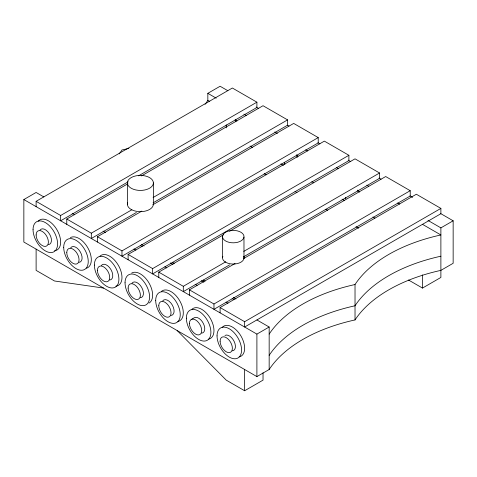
<?xml version="1.0" encoding="UTF-8"?>
<svg xmlns="http://www.w3.org/2000/svg" width="477" height="477" viewBox="0 0 477 477"><rect width="100%" height="100%" fill="white"/><g stroke="black" fill="none" stroke-linecap="round" stroke-linejoin="round"><path stroke-width="0.72" d="M440.277 213.362L453.15 220.797L453.15 263.286L440.885 270.37A148.168 85.544 0 0 0 355.025 319.936A148.168 85.544 0 0 0 269.165 369.508L256.9 376.591L23.85 242.042L23.85 199.553L36.115 192.469L43.842 196.929M207.835 100.653L207.835 93.325L220.1 86.248L227.827 90.708M36.115 206.63L36.115 201.324L232.365 88.018L256.9 102.179L256.9 107.492L138.503 175.846M36.115 201.324L60.645 215.485L256.9 102.179M128.212 181.791L60.645 220.797L60.645 215.485M66.78 224.339L66.78 219.026L127.908 183.734M141.419 175.93L263.03 105.721L287.565 119.882L287.565 125.195L153.081 202.838M66.78 219.026L91.31 233.187L131.849 209.785M153.081 197.526L287.565 119.882M136.35 212.498L91.31 238.5L91.31 233.187M97.445 242.042L97.445 236.729L141.842 211.096M152.783 204.782L293.695 123.424L318.225 137.585L318.225 142.897L121.975 256.203L121.975 250.89L318.225 137.585M128.11 259.744L128.11 254.432L324.36 141.126L348.89 155.293L348.89 160.6L152.64 273.905L152.64 268.599L348.89 155.293M158.775 277.447L158.775 272.134L223.761 234.618M229.55 231.273L355.025 158.835L379.555 172.996L379.555 178.309L243.789 256.692M158.775 272.134L183.305 286.301L225.77 261.784M243.789 251.379L379.555 172.996M229.634 264.866L183.305 291.614L183.305 286.301M189.435 295.15L189.435 289.843L235.119 263.465M243.485 258.635L385.69 176.538L410.22 190.699L410.22 196.011L213.97 309.317L213.97 304.004L410.22 190.699M191.235 319.507L194.3 317.736A8.675 5.008 60 0 1 203.5 323.746A8.675 5.008 60 0 1 201.705 333.155M220.1 312.858L220.1 307.546L416.355 194.24L440.885 208.401L440.885 213.714L244.635 327.019L244.635 321.707L440.885 208.401M23.85 199.553L256.9 334.103L269.165 327.019L269.165 369.508M428.006 220.446L440.885 227.875L453.15 220.797M177.17 330.561L226.235 380.133L244.635 390.752L263.03 380.133L263.03 372.805M408.527 280.011L422.485 288.072L440.885 277.447L440.885 227.875M103.575 288.072L54.515 280.989L36.115 270.37L36.115 249.125M256.155 107.063L258.731 108.547M287.697 125.272L288.984 126.017M317.956 142.742L319.888 143.857M348.216 160.212L350.792 161.697M379.114 178.052L381.045 179.167M410.017 195.892L412.593 197.383M207.835 93.325L216.206 98.161M243.89 114.14L246.46 115.631M274.788 131.986L277.364 133.471M305.691 149.826L307.623 150.941M336.589 167.665L338.521 168.78M366.849 185.136L368.781 186.251M397.752 202.975L399.684 204.09M209.737 101.506L207.835 100.408A148.168 85.544 0 0 1 205.074 104.308M422.485 224.339L440.885 234.958A148.168 85.544 0 0 0 355.025 284.53A148.168 85.544 0 0 0 269.165 334.103M250.043 146.022L252.613 147.506M280.929 163.855L283.499 165.34M311.815 181.683L313.741 182.798M342.057 199.147L344.627 200.632M372.942 216.975L374.868 218.09M264.186 173.664L266.112 174.773M295.013 191.462L296.938 192.571M325.839 209.254L327.765 210.369M356.021 226.682L358.591 228.167M141.532 244.48L144.102 245.959M172.358 262.272L174.284 263.387M203.178 280.071L205.104 281.186M233.36 297.499L235.93 298.978M140.244 245.506L142.17 246.621M170.426 262.934L172.996 264.419M201.252 280.732L203.822 282.211M232.078 298.524L234.004 299.639M72.17 213.285L74.74 214.769M103.068 231.124L105.644 232.609M133.971 248.964L135.903 250.079M164.869 266.804L166.801 267.919M195.129 284.274L197.061 285.389M226.032 302.114L227.964 303.229M256.93 319.96L269.165 327.019M97.445 236.729L121.975 250.89M128.11 254.432L152.64 268.599M189.435 289.843L213.97 304.004M220.1 307.546L244.635 321.707M422.485 274.883L422.485 288.072M355.025 284.53L355.025 319.936M256.9 334.103L256.9 376.591M244.635 369.508L244.635 390.752M243.974 237.105A10.75 6.207 0 0 1 227.147 241.72A10.75 6.207 0 0 1 228.644 230.999A10.75 6.207 0 0 1 243.974 237.105L243.974 258.349M226.235 124.95L226.235 127.884M222.538 236.109L222.538 257.353M153.385 182.912A13.01 7.513 0 0 1 133.87 189.417A13.01 7.513 0 0 1 133.87 176.407A13.01 7.513 0 0 1 153.385 182.912L153.385 204.156A13.01 7.513 0 0 1 139.236 211.639A13.01 7.513 0 0 1 127.562 202.85M127.365 182.912L127.365 204.156M128.868 148.353A148.168 85.544 0 0 1 121.975 149.981A148.168 85.544 0 0 1 119.214 153.88M269.165 355.347A148.168 85.544 0 0 1 355.025 305.775A148.168 85.544 0 0 1 440.885 256.203M243.83 256.733A10.75 6.207 0 0 1 232.859 264.055A10.75 6.207 0 0 1 222.848 256.286M40.002 230.123A8.675 5.008 60 0 1 49.65 234.225A8.675 5.008 60 0 1 48.38 244.635M38.184 221.203A17.345 10.017 60 0 1 57.335 230.445A17.345 10.017 60 0 1 54.515 250.765M70.668 247.825A8.675 5.008 60 0 1 80.315 251.928A8.675 5.008 60 0 1 79.045 262.338M70.375 237.641A17.345 10.017 60 0 1 88.269 248.648A17.345 10.017 60 0 1 86.51 268.211M101.333 265.528A8.675 5.008 60 0 1 110.98 269.636A8.675 5.008 60 0 1 109.71 280.041M99.979 256.125A17.345 10.017 60 0 1 118.934 266.351A17.345 10.017 60 0 1 115.845 286.176M131.998 283.237A8.675 5.008 60 0 1 141.645 287.339A8.675 5.008 60 0 1 140.375 297.743M131.7 273.047A17.345 10.017 60 0 1 149.045 283.064A17.345 10.017 60 0 1 149.045 303.092M162.663 300.939A8.675 5.008 60 0 1 172.31 305.041A8.675 5.008 60 0 1 171.04 315.446M161.309 291.536A17.345 10.017 60 0 1 179.99 301.261A17.345 10.017 60 0 1 177.849 321.486M224.965 335.444A8.675 5.008 60 0 1 234.165 341.449A8.675 5.008 60 0 1 232.365 350.857M222.169 327.425A17.345 10.017 60 0 1 241.04 336.178A17.345 10.017 60 0 1 239.18 356.891M191.975 309.239A17.345 10.017 60 0 1 210.655 318.97A17.345 10.017 60 0 1 208.515 339.189M284.906 164.493A14.095 8.139 60 0 1 284.28 162.472M296.593 154.804A14.095 8.139 60 0 1 298.047 156.301M235.453 119.572A14.095 8.139 60 0 1 236.896 121.098M235.751 121.748A14.095 8.139 60 0 1 235.155 119.733M345.855 198.76A14.095 8.139 60 0 1 345.497 197.424M357.768 190.073A14.095 8.139 60 0 1 359.694 192.082M358.12 191.682A14.095 8.139 60 0 1 357.762 190.341M297.171 157.41A14.095 8.139 60 0 1 296.545 155.395M33.05 229.646A17.345 10.017 60 0 0 51.45 252.536A17.345 10.017 60 0 0 51.45 228.006A17.345 10.017 60 0 0 33.05 229.646M36.115 234.958A8.675 5.008 60 0 0 45.315 246.4A8.675 5.008 60 0 0 45.315 234.135A8.675 5.008 60 0 0 36.115 234.958M63.715 247.354A17.345 10.017 60 0 0 82.11 270.238A17.345 10.017 60 0 0 82.11 245.709A17.345 10.017 60 0 0 63.715 247.354M66.78 252.661A8.675 5.008 60 0 0 75.98 264.109A8.675 5.008 60 0 0 75.98 251.844A8.675 5.008 60 0 0 66.78 252.661M94.38 265.057A17.345 10.017 60 0 0 112.775 287.941A17.345 10.017 60 0 0 112.775 263.411A17.345 10.017 60 0 0 94.38 265.057M97.445 270.37A8.675 5.008 60 0 0 106.645 281.812A8.675 5.008 60 0 0 106.645 269.547A8.675 5.008 60 0 0 97.445 270.37M125.04 282.76A17.345 10.017 60 0 0 143.44 305.65A17.345 10.017 60 0 0 143.44 281.114A17.345 10.017 60 0 0 125.04 282.76M128.11 288.072A8.675 5.008 60 0 0 137.31 299.514A8.675 5.008 60 0 0 137.31 287.249A8.675 5.008 60 0 0 128.11 288.072M155.705 300.462A17.345 10.017 60 0 0 174.105 323.352A17.345 10.017 60 0 0 174.105 298.823A17.345 10.017 60 0 0 155.705 300.462M158.775 305.775A8.675 5.008 60 0 0 167.97 317.217A8.675 5.008 60 0 0 167.97 304.952A8.675 5.008 60 0 0 158.775 305.775M217.035 335.874A17.345 10.017 60 0 0 235.435 358.758A17.345 10.017 60 0 0 235.435 334.228A17.345 10.017 60 0 0 217.035 335.874M220.1 341.18A8.675 5.008 60 0 0 229.3 352.628A8.675 5.008 60 0 0 229.3 340.363A8.675 5.008 60 0 0 220.1 341.18M186.37 318.165A17.345 10.017 60 0 0 204.77 341.055A17.345 10.017 60 0 0 204.77 316.525A17.345 10.017 60 0 0 186.37 318.165M189.435 323.478A8.675 5.008 60 0 0 198.635 334.92A8.675 5.008 60 0 0 198.635 322.655A8.675 5.008 60 0 0 189.435 323.478"/></g></svg>
